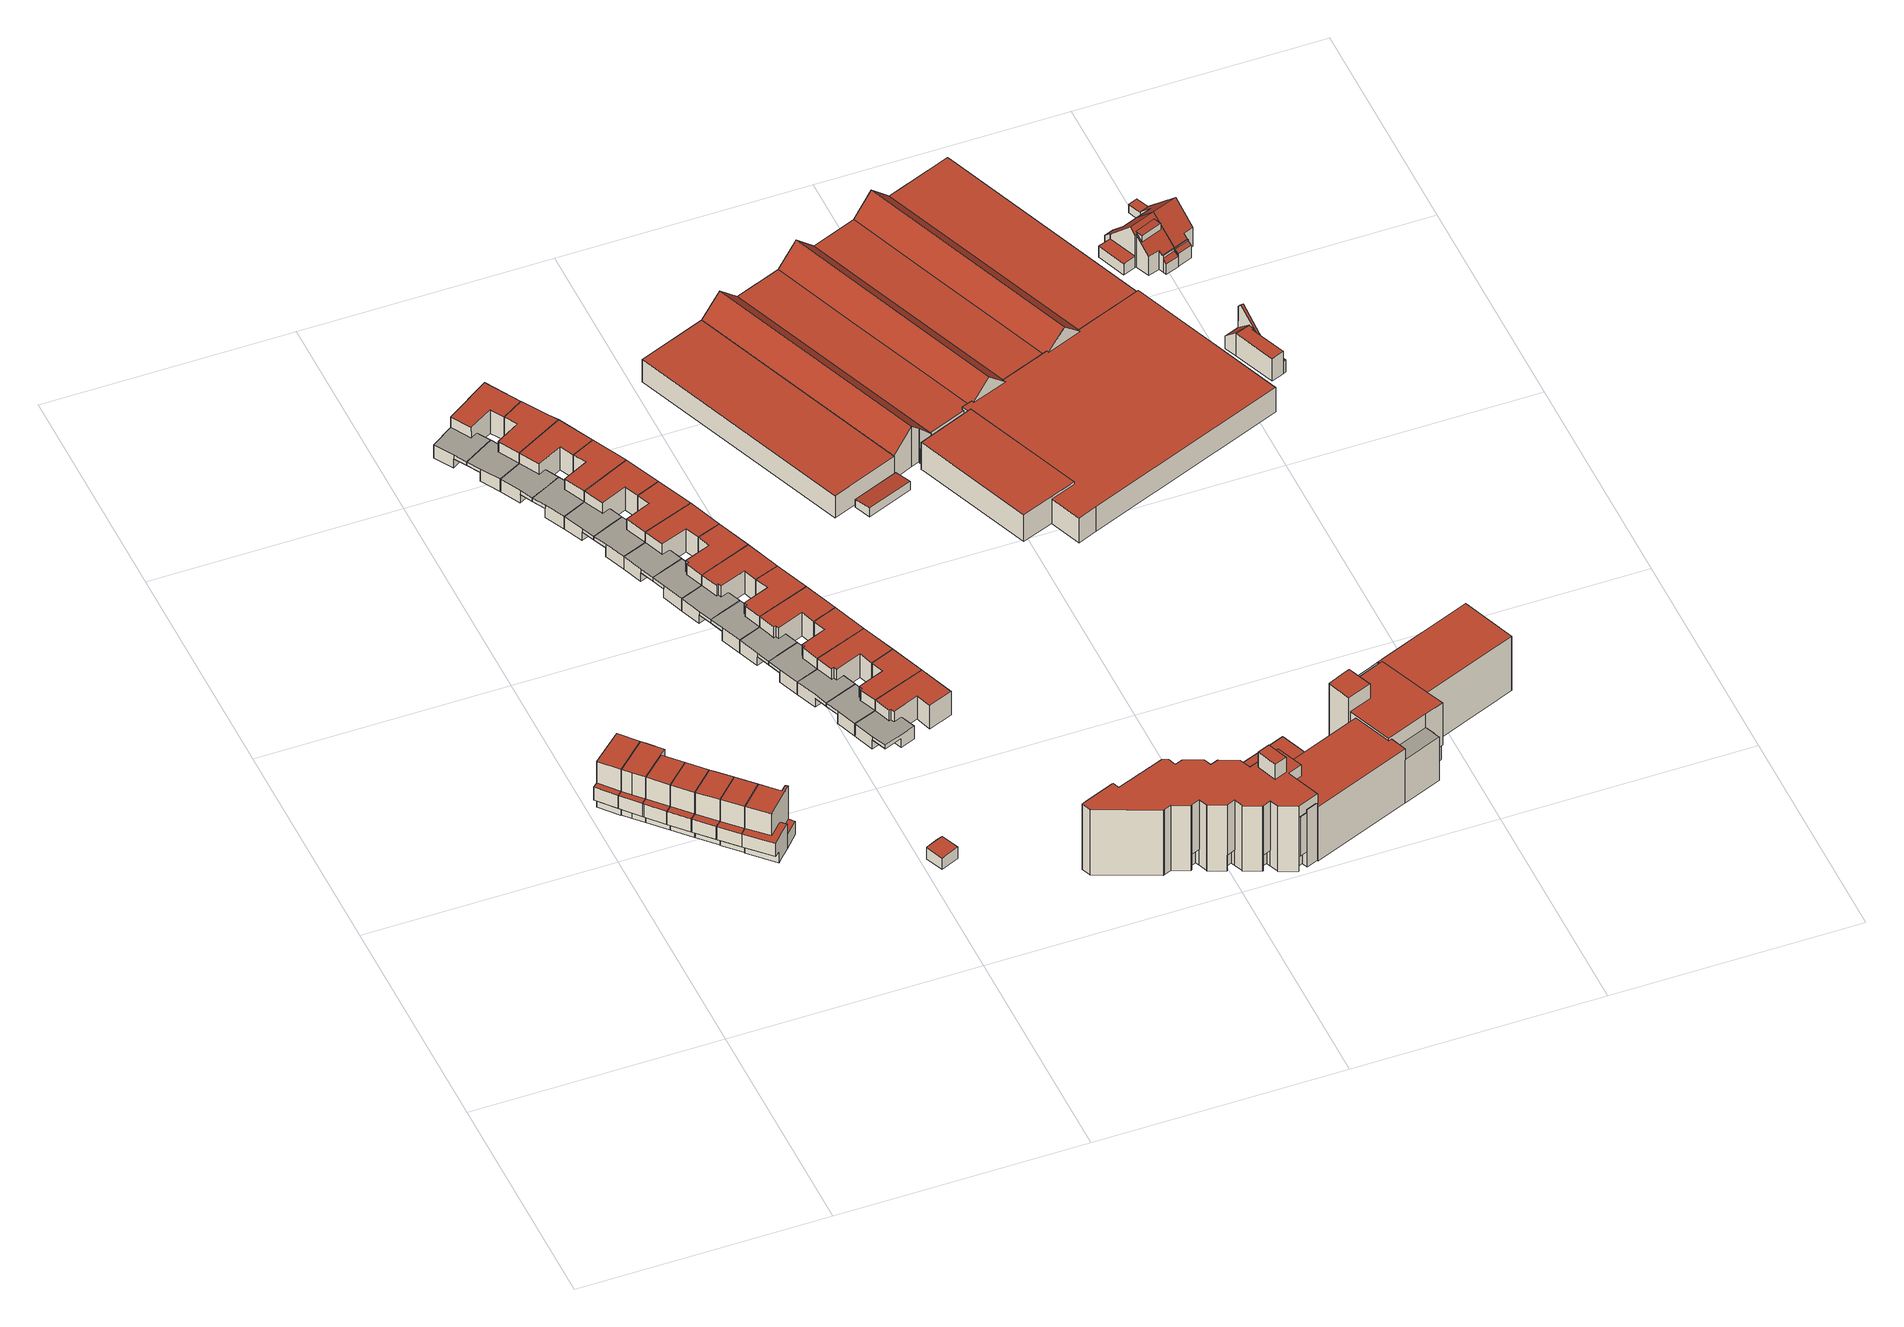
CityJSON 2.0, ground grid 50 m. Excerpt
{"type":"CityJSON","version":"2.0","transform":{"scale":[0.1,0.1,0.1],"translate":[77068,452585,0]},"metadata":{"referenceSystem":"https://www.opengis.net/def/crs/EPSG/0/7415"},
"CityObjects":{
"building1":{"type":"Building","attributes":{"Volume":454.56,"Dakoppervlakte":45.13,"Muuroppervlakte":296.43,"Vloeroppervlakte":38.94,"hoogte_Z_max_in_m_NAP":12.06,"GEB_DOEL":"woonfunctie","dateOfConstruction":"1994-01-01","measuredHeight":11.16},"geometry":[{"type":"Solid","lod":"2","boundaries":[[[[0,1,2,3]],[[4,5,6,7]],[[8,9,10,11]],[[12,13,14,15]],[[6,11,14,0,3,7]],[[3,2,4,7]],[[1,13,8,5,4,2]],[[8,13,12,9]],[[9,12,15,10]],[[11,10,15,14]],[[5,8,11,6]],[[14,13,1,0]]]],"semantics":{"surfaces":[{"type":"GroundSurface"},{"type":"RoofSurface"},{"type":"OuterCeilingSurface"},{"type":"WallSurface"}],"values":[[0,1,1,2,3,3,3,3,3,3,3,3]]}}]},
"building2":{"type":"Building","attributes":{"Volume":448.43,"Dakoppervlakte":44.96,"Muuroppervlakte":293.42,"Vloeroppervlakte":38.62,"hoogte_Z_max_in_m_NAP":12.06,"GEB_DOEL":"woonfunctie","dateOfConstruction":"1994-01-01","measuredHeight":11.08},"geometry":[{"type":"Solid","lod":"2","boundaries":[[[[16,17,18,19,20,21]],[[14,22,23,24,15]],[[25,7,6,26,27,28]],[[10,29,30,31,11]],[[28,16,21,25]],[[25,21,20,7]],[[14,11,6,7,20,19]],[[14,15,10,11]],[[10,15,24,29]],[[30,29,24,23]],[[26,31,30,27]],[[11,31,26,6]],[[23,22,18,17]],[[22,14,19,18]],[[28,27,30,23,17,16]]]],"semantics":{"surfaces":[{"type":"GroundSurface"},{"type":"OuterCeilingSurface"},{"type":"RoofSurface"},{"type":"WallSurface"}],"values":[[0,1,2,2,3,3,3,3,3,3,3,3,3,3,3]]}}]},
"building3":{"type":"Building","attributes":{"Volume":428.39,"Dakoppervlakte":45.26,"Muuroppervlakte":285.32,"Vloeroppervlakte":38.43,"hoogte_Z_max_in_m_NAP":12.06,"GEB_DOEL":"woonfunctie","dateOfConstruction":"1994-01-01","measuredHeight":11.1},"geometry":[{"type":"Solid","lod":"2","boundaries":[[[[32,16,33,34,35,17]],[[24,23,36,37,38]],[[39,40,41,27]],[[42,43,30,29,44]],[[45,46,47,48]],[[43,36,35,34,48,40,39]],[[30,23,24,29]],[[29,24,38,44]],[[44,38,37,42]],[[43,42,37,36]],[[27,30,43,39]],[[34,33,45,48]],[[33,16,46,45]],[[46,16,32,47]],[[40,48,47,41]],[[23,17,35,36]],[[47,32,17,23,30,27,41]]]],"semantics":{"surfaces":[{"type":"GroundSurface"},{"type":"OuterCeilingSurface"},{"type":"RoofSurface"},{"type":"WallSurface"}],"values":[[0,1,2,2,2,3,3,3,3,3,3,3,3,3,3,3,3]]}}]},
"building4":{"type":"Building","attributes":{"Volume":426.65,"Dakoppervlakte":45.25,"Muuroppervlakte":284.1,"Vloeroppervlakte":38.32,"hoogte_Z_max_in_m_NAP":12.06,"GEB_DOEL":"woonfunctie","dateOfConstruction":"1994-01-01","measuredHeight":11.07},"geometry":[{"type":"Solid","lod":"2","boundaries":[[[[33,49,50,51,52,35,34]],[[36,53,54,37]],[[40,39,55,56]],[[43,42,57,58]],[[59,60,45,48,61]],[[58,53,52,51,61,56,55]],[[43,36,37,42]],[[54,57,42,37]],[[58,57,54,53]],[[39,43,58,55]],[[59,61,51,50]],[[50,49,60,59]],[[60,49,33,45]],[[33,34,48,45]],[[56,61,48,40]],[[53,36,35,52]],[[48,34,35,36,43,39,40]]]],"semantics":{"surfaces":[{"type":"GroundSurface"},{"type":"OuterCeilingSurface"},{"type":"RoofSurface"},{"type":"WallSurface"}],"values":[[0,1,2,2,2,3,3,3,3,3,3,3,3,3,3,3,3]]}}]},
"building5":{"type":"Building","attributes":{"Volume":424.44,"Dakoppervlakte":45.14,"Muuroppervlakte":283.45,"Vloeroppervlakte":38,"hoogte_Z_max_in_m_NAP":12.06,"GEB_DOEL":"woonfunctie","dateOfConstruction":"1994-01-01","measuredHeight":11.08},"geometry":[{"type":"Solid","lod":"2","boundaries":[[[[50,62,63,64,52,51]],[[53,65,66,54]],[[55,67,68,69,56]],[[57,70,71,58]],[[72,59,61,73,74]],[[71,65,64,63,74,68,67]],[[53,54,57,58]],[[57,54,66,70]],[[66,65,71,70]],[[55,58,71,67]],[[63,62,72,74]],[[62,50,59,72]],[[61,59,50,51]],[[68,74,73,69]],[[69,73,61,56]],[[65,53,52,64]],[[56,61,51,52,53,58,55]]]],"semantics":{"surfaces":[{"type":"GroundSurface"},{"type":"OuterCeilingSurface"},{"type":"RoofSurface"},{"type":"WallSurface"}],"values":[[0,1,2,2,2,3,3,3,3,3,3,3,3,3,3,3,3]]}}]},
"building6":{"type":"Building","attributes":{"Volume":423.27,"Dakoppervlakte":44.97,"Muuroppervlakte":283.43,"Vloeroppervlakte":37.64,"hoogte_Z_max_in_m_NAP":12.06,"GEB_DOEL":"woonfunctie","dateOfConstruction":"1994-01-01","measuredHeight":11.13},"geometry":[{"type":"Solid","lod":"2","boundaries":[[[[75,76,77,78,79,80,81]],[[65,82,83,66]],[[84,85,68,67]],[[86,87,72,74,88]],[[70,89,90,71]],[[90,82,81,80,88,85,84]],[[86,88,80,79]],[[87,86,79,78]],[[78,77,72,87]],[[76,74,72,77]],[[85,88,74,68]],[[71,65,66,70]],[[70,66,83,89]],[[90,89,83,82]],[[67,71,90,84]],[[82,65,75,81]],[[71,67,68,74,76,75,65]]]],"semantics":{"surfaces":[{"type":"GroundSurface"},{"type":"OuterCeilingSurface"},{"type":"RoofSurface"},{"type":"WallSurface"}],"values":[[0,1,2,2,2,3,3,3,3,3,3,3,3,3,3,3,3]]}}]},
"building7":{"type":"Building","attributes":{"Volume":524.72,"Dakoppervlakte":61.94,"Muuroppervlakte":322.74,"Vloeroppervlakte":51.6,"hoogte_Z_max_in_m_NAP":12.06,"GEB_DOEL":"woonfunctie","dateOfConstruction":"1994-01-01","measuredHeight":11.36},"geometry":[{"type":"Solid","lod":"2","boundaries":[[[[91,92,93,94,95,96,97,98,99,100]],[[101,102,83,82]],[[103,104,105,106,107,85,84]],[[108,109,86,88]],[[89,110,111,112,113,114,115,116,90]],[[117,118,119,120]],[[97,96,82,90,84,85,88]],[[105,104,120,91,100]],[[106,105,100,99,109]],[[99,98,86,109]],[[106,109,108,107]],[[88,85,107,108]],[[90,82,83,89]],[[112,111,102,101,95,94,93,118,114,113]],[[119,118,93,92]],[[92,91,120,119]],[[117,115,114,118]],[[84,90,116,103]],[[116,115,117,120,104,103]],[[82,96,95,101]],[[86,98,97,88]],[[83,102,111,110,89]]]],"semantics":{"surfaces":[{"type":"GroundSurface"},{"type":"OuterCeilingSurface"},{"type":"RoofSurface"},{"type":"WallSurface"}],"values":[[0,1,2,2,2,2,3,3,3,3,3,3,3,3,3,3,3,3,3,3,3,3]]}}]},
"building8":{"type":"Building","attributes":{"Volume":44.26,"Dakoppervlakte":16,"Muuroppervlakte":44.22,"Vloeroppervlakte":16,"hoogte_Z_max_in_m_NAP":3.56,"GEB_DOEL":"overige gebruiksfunctie","dateOfConstruction":"1995-01-01","measuredHeight":2.77},"geometry":[{"type":"Solid","lod":"2","boundaries":[[[[121,122,123,124,125,126]],[[127,128,129,130,131,132]],[[121,130,129,122]],[[126,125,132,131]],[[124,127,132,125]],[[123,128,127,124]],[[121,126,131,130]],[[123,122,129,128]]]],"semantics":{"surfaces":[{"type":"GroundSurface"},{"type":"RoofSurface"},{"type":"WallSurface"}],"values":[[0,1,2,2,2,2,2,2]]}}]},
"building9":{"type":"Building","attributes":{"Volume":498.65,"Dakoppervlakte":67.24,"Muuroppervlakte":263.31,"Vloeroppervlakte":114.38,"hoogte_Z_max_in_m_NAP":6.44,"GEB_DOEL":"woonfunctie","dateOfConstruction":"1994-01-01","measuredHeight":5.7},"geometry":[{"type":"Solid","lod":"2","boundaries":[[[[133,134,135,136,137,138,139,140,141,142,143]],[[144,145,146,147]],[[148,149,150,151,152,153,154,155]],[[156,157,158,159,160,161]],[[161,134,133,156]],[[156,133,143,153,157]],[[136,135,160,159]],[[147,139,138,150,149,148,144]],[[137,151,150,138]],[[143,142,154,153]],[[142,141,145,155,154]],[[148,155,145,144]],[[157,153,152,158]],[[158,152,151,137,136,159]],[[147,146,140,139]],[[146,145,141,140]],[[135,134,161,160]]]],"semantics":{"surfaces":[{"type":"GroundSurface"},{"type":"OuterCeilingSurface"},{"type":"OuterFloorSurface"},{"type":"RoofSurface"},{"type":"WallSurface"}],"values":[[0,1,2,3,4,4,4,4,4,4,4,4,4,4,4,4,4]]}}]},
"building10":{"type":"Building","attributes":{"Volume":511.61,"Dakoppervlakte":70.58,"Muuroppervlakte":263.56,"Vloeroppervlakte":117.32,"hoogte_Z_max_in_m_NAP":6.44,"GEB_DOEL":"woonfunctie","dateOfConstruction":"1994-01-01","measuredHeight":5.65},"geometry":[{"type":"Solid","lod":"2","boundaries":[[[[162,163,164,165,166,167,168,169,170,171,172,173,174]],[[147,175,176,144]],[[177,150,149,148,178,179,180,181]],[[182,183,184,161,160,185,186,187]],[[169,168,182,187,180]],[[166,184,183,167]],[[164,160,161,184,166,165]],[[160,164,163,185]],[[149,150,174,173,147,144,148]],[[148,144,176,178]],[[179,178,176,171,170]],[[170,169,180,179]],[[177,162,174,150]],[[185,163,162,177,181,186]],[[181,180,187,186]],[[175,147,173,172]],[[172,171,176,175]],[[167,183,182,168]]]],"semantics":{"surfaces":[{"type":"GroundSurface"},{"type":"OuterCeilingSurface"},{"type":"OuterFloorSurface"},{"type":"RoofSurface"},{"type":"WallSurface"}],"values":[[0,1,2,3,4,4,4,4,4,4,4,4,4,4,4,4,4,4]]}}]},
"building11":{"type":"Building","attributes":{"Volume":495.45,"Dakoppervlakte":68.71,"Muuroppervlakte":260.19,"Vloeroppervlakte":115.5,"hoogte_Z_max_in_m_NAP":6.44,"GEB_DOEL":"woonfunctie","dateOfConstruction":"1994-01-01","measuredHeight":5.6},"geometry":[{"type":"Solid","lod":"2","boundaries":[[[[188,189,190,191,192,193,194,195,170,169,168]],[[196,197,198,199]],[[200,201,202,203,204,205,180,179]],[[182,187,206,207,208,209]],[[209,188,168,182]],[[182,168,169,180,187]],[[190,189,208,207]],[[192,203,202,201,198,197,193]],[[203,192,191,204]],[[179,180,169,170]],[[170,195,199,200,179]],[[200,199,198,201]],[[187,180,205,206]],[[206,205,204,191,190,207]],[[197,196,194,193]],[[195,194,196,199]],[[208,189,188,209]]]],"semantics":{"surfaces":[{"type":"GroundSurface"},{"type":"OuterCeilingSurface"},{"type":"OuterFloorSurface"},{"type":"RoofSurface"},{"type":"WallSurface"}],"values":[[0,1,2,3,4,4,4,4,4,4,4,4,4,4,4,4,4]]}}]},
"building12":{"type":"Building","attributes":{"Volume":501.86,"Dakoppervlakte":69.34,"Muuroppervlakte":261.47,"Vloeroppervlakte":115.15,"hoogte_Z_max_in_m_NAP":6.44,"GEB_DOEL":"woonfunctie","dateOfConstruction":"1994-01-01","measuredHeight":5.64},"geometry":[{"type":"Solid","lod":"2","boundaries":[[[[189,188,210,211,212,213,214,193,192,215,216]],[[217,218,198,197]],[[202,201,219,220,221,222,223,203]],[[208,224,225,226,227,209]],[[227,210,188,209]],[[209,188,189,208]],[[208,189,216,224]],[[201,198,218,219]],[[212,220,219,218,213]],[[220,212,211,221]],[[223,215,192,203]],[[202,203,192,193,197,198,201]],[[224,216,215,223,222,225]],[[222,221,226,225]],[[217,197,193,214]],[[214,213,218,217]],[[211,210,227,226,221]]]],"semantics":{"surfaces":[{"type":"GroundSurface"},{"type":"OuterCeilingSurface"},{"type":"OuterFloorSurface"},{"type":"RoofSurface"},{"type":"WallSurface"}],"values":[[0,1,2,3,4,4,4,4,4,4,4,4,4,4,4,4,4]]}}]},
"building13":{"type":"Building","attributes":{"Volume":493.26,"Dakoppervlakte":68.4,"Muuroppervlakte":260.83,"Vloeroppervlakte":114.58,"hoogte_Z_max_in_m_NAP":6.44,"GEB_DOEL":"woonfunctie","dateOfConstruction":"1994-01-01","measuredHeight":5.61},"geometry":[{"type":"Solid","lod":"2","boundaries":[[[[228,229,230,231,232,233,234,235,212,211,210]],[[236,237,238,239]],[[220,240,241,242,243,244,245,221]],[[227,226,246,247,248,249]],[[210,227,249,228]],[[227,210,211,221,226]],[[229,248,247,230]],[[239,233,232,243,242,241,236]],[[231,244,243,232]],[[220,221,211,212]],[[212,235,237,240,220]],[[240,237,236,241]],[[226,221,245,246]],[[246,245,244,231,230,247]],[[239,238,234,233]],[[235,234,238,237]],[[249,248,229,228]]]],"semantics":{"surfaces":[{"type":"GroundSurface"},{"type":"OuterCeilingSurface"},{"type":"OuterFloorSurface"},{"type":"RoofSurface"},{"type":"WallSurface"}],"values":[[0,1,2,3,4,4,4,4,4,4,4,4,4,4,4,4,4]]}}]},
"building14":{"type":"Building","attributes":{"Volume":503.55,"Dakoppervlakte":69.65,"Muuroppervlakte":261.36,"Vloeroppervlakte":115.36,"hoogte_Z_max_in_m_NAP":6.44,"GEB_DOEL":"woonfunctie","dateOfConstruction":"1994-01-01","measuredHeight":5.64},"geometry":[{"type":"Solid","lod":"2","boundaries":[[[[250,251,229,228,252,253,254,255,256,233,232]],[[239,257,258,236]],[[243,242,241,259,260,261,262,263]],[[249,248,264,265,266,267]],[[252,228,249,267]],[[229,248,249,228]],[[264,248,229,251]],[[241,236,258,259]],[[258,255,254,260,259]],[[254,253,261,260]],[[263,250,232,243]],[[242,243,232,233,239,236,241]],[[251,250,263,262,265,264]],[[266,265,262,261]],[[257,239,233,256]],[[258,257,256,255]],[[253,252,267,266,261]]]],"semantics":{"surfaces":[{"type":"GroundSurface"},{"type":"OuterCeilingSurface"},{"type":"OuterFloorSurface"},{"type":"RoofSurface"},{"type":"WallSurface"}],"values":[[0,1,2,3,4,4,4,4,4,4,4,4,4,4,4,4,4]]}}]},
"building15":{"type":"Building","attributes":{"Volume":474.21,"Dakoppervlakte":64.92,"Muuroppervlakte":258.09,"Vloeroppervlakte":110.89,"hoogte_Z_max_in_m_NAP":6.44,"GEB_DOEL":"woonfunctie","dateOfConstruction":"1994-01-01","measuredHeight":5.62},"geometry":[{"type":"Solid","lod":"2","boundaries":[[[[268,269,270,271,272,273,274,275,254,253,252]],[[276,277,278,279]],[[280,261,260,281,282,283,284,285]],[[267,266,286,287,288,289]],[[267,289,268,252]],[[288,287,270,269]],[[268,289,288,269]],[[271,285,284,272]],[[253,254,260,261]],[[254,275,279,281,260]],[[278,282,281,279]],[[283,282,278,277]],[[284,283,277,273,272]],[[266,261,280,286]],[[286,280,285,271,270,287]],[[277,276,274,273]],[[276,279,275,274]],[[252,253,261,266,267]]]],"semantics":{"surfaces":[{"type":"GroundSurface"},{"type":"OuterCeilingSurface"},{"type":"OuterFloorSurface"},{"type":"RoofSurface"},{"type":"WallSurface"}],"values":[[0,1,2,3,4,4,4,4,4,4,4,4,4,4,4,4,4,4]]}}]},
"building16":{"type":"Building","attributes":{"Volume":484.39,"Dakoppervlakte":67.6,"Muuroppervlakte":259.15,"Vloeroppervlakte":111.85,"hoogte_Z_max_in_m_NAP":6.44,"GEB_DOEL":"woonfunctie","dateOfConstruction":"1994-01-01","measuredHeight":5.61},"geometry":[{"type":"Solid","lod":"2","boundaries":[[[[269,268,290,291,292,293,294,273,272,295,296]],[[297,298,278,277]],[[299,300,284,283,282,301,302,303,304,305]],[[289,288,306,307,308,309,310,311]],[[291,290,311,310,303]],[[290,268,289,311]],[[288,269,296,306]],[[272,273,277,283,284]],[[277,278,282,283]],[[282,278,298,301]],[[298,293,292,302,301]],[[292,291,303,302]],[[300,295,272,284]],[[296,295,300,299,307,306]],[[307,299,305,308]],[[305,304,309,308]],[[310,309,304,303]],[[297,277,273,294]],[[298,297,294,293]],[[269,288,289,268]]]],"semantics":{"surfaces":[{"type":"GroundSurface"},{"type":"OuterCeilingSurface"},{"type":"OuterFloorSurface"},{"type":"RoofSurface"},{"type":"WallSurface"}],"values":[[0,1,2,3,4,4,4,4,4,4,4,4,4,4,4,4,4,4,4,4]]}}]},
"building17":{"type":"Building","attributes":{"Volume":491.69,"Dakoppervlakte":67.57,"Muuroppervlakte":263.73,"Vloeroppervlakte":112.17,"hoogte_Z_max_in_m_NAP":6.44,"GEB_DOEL":"woonfunctie","dateOfConstruction":"1994-01-01","measuredHeight":5.68},"geometry":[{"type":"Solid","lod":"2","boundaries":[[[[312,313,314,315,316,317,318,292,291,290,319]],[[320,321,322,323]],[[324,325,303,302,326,327,328,329,330,331]],[[332,333,334,335,336,337,311,310]],[[336,312,319,337]],[[311,290,291,303,310]],[[313,312,336,335]],[[292,318,323,326,302]],[[326,323,322,327]],[[328,327,322,321,316,315,329]],[[329,315,314,330]],[[292,302,303,291]],[[325,332,310,303]],[[325,324,333,332]],[[331,334,333,324]],[[334,331,330,314,313,335]],[[317,316,321,320]],[[318,317,320,323]],[[290,311,337,319]]]],"semantics":{"surfaces":[{"type":"GroundSurface"},{"type":"OuterCeilingSurface"},{"type":"OuterFloorSurface"},{"type":"RoofSurface"},{"type":"WallSurface"}],"values":[[0,1,2,3,4,4,4,4,4,4,4,4,4,4,4,4,4,4,4]]}}]},
"building18":{"type":"Building","attributes":{"Volume":488.36,"Dakoppervlakte":66.81,"Muuroppervlakte":263.1,"Vloeroppervlakte":110.75,"hoogte_Z_max_in_m_NAP":6.44,"GEB_DOEL":"woonfunctie","dateOfConstruction":"1994-01-01","measuredHeight":5.7},"geometry":[{"type":"Solid","lod":"2","boundaries":[[[[338,339,340,341,342,343,344,345,346,347,348]],[[322,321,349,350]],[[351,352,329,328,327,353,354,355,356,357]],[[337,336,358,359,360,361,362,363]],[[340,339,363,362,355]],[[348,336,337,338]],[[358,336,348,347]],[[354,341,340,355]],[[352,346,345,329]],[[328,329,345,344,321,322,327]],[[327,322,350,353]],[[350,342,341,354,353]],[[347,346,352,351,359,358]],[[359,351,357,360]],[[357,356,361,360]],[[362,361,356,355]],[[350,349,343,342]],[[349,321,344,343]],[[339,338,337,363]]]],"semantics":{"surfaces":[{"type":"GroundSurface"},{"type":"OuterCeilingSurface"},{"type":"OuterFloorSurface"},{"type":"RoofSurface"},{"type":"WallSurface"}],"values":[[0,1,2,3,4,4,4,4,4,4,4,4,4,4,4,4,4,4,4]]}}]},
"building19":{"type":"Building","attributes":{"Volume":491.23,"Dakoppervlakte":67.03,"Muuroppervlakte":265.09,"Vloeroppervlakte":111.39,"hoogte_Z_max_in_m_NAP":6.44,"GEB_DOEL":"woonfunctie","dateOfConstruction":"1994-01-01","measuredHeight":5.72},"geometry":[{"type":"Solid","lod":"2","boundaries":[[[[364,365,366,367,368,369,370,341,340,339,371]],[[372,373,374,375]],[[376,377,378,379,380,355,354,381,382,383]],[[384,385,386,387,388,389,363,362]],[[389,388,364,371]],[[363,339,340,355,362]],[[365,364,388,387]],[[367,376,383,382,372,375,368]],[[376,367,366,377]],[[341,354,355,340]],[[341,370,373,381,354]],[[381,373,372,382]],[[380,384,362,355]],[[380,379,385,384]],[[385,379,378,386]],[[386,378,377,366,365,387]],[[375,374,369,368]],[[374,373,370,369]],[[389,371,339,363]]]],"semantics":{"surfaces":[{"type":"GroundSurface"},{"type":"OuterCeilingSurface"},{"type":"OuterFloorSurface"},{"type":"RoofSurface"},{"type":"WallSurface"}],"values":[[0,1,2,3,4,4,4,4,4,4,4,4,4,4,4,4,4,4,4]]}}]},
"building20":{"type":"Building","attributes":{"Volume":489.03,"Dakoppervlakte":66.77,"Muuroppervlakte":264.18,"Vloeroppervlakte":110.58,"hoogte_Z_max_in_m_NAP":6.44,"GEB_DOEL":"woonfunctie","dateOfConstruction":"1994-01-01","measuredHeight":5.72},"geometry":[{"type":"Solid","lod":"2","boundaries":[[[[390,391,392,393,368,367,394,395,364,371,396]],[[372,375,397,398]],[[399,400,376,383,382,401,402,403,404,405]],[[389,388,406,407,408,409,410,411]],[[390,396,411,410,403]],[[364,388,389,371]],[[388,364,395,406]],[[402,391,390,403]],[[400,394,367,376]],[[383,376,367,368,375,372,382]],[[382,372,398,401]],[[402,401,398,392,391]],[[406,395,394,400,399,407]],[[405,408,407,399]],[[405,404,409,408]],[[410,409,404,403]],[[397,375,368,393]],[[398,397,393,392]],[[411,396,371,389]]]],"semantics":{"surfaces":[{"type":"GroundSurface"},{"type":"OuterCeilingSurface"},{"type":"OuterFloorSurface"},{"type":"RoofSurface"},{"type":"WallSurface"}],"values":[[0,1,2,3,4,4,4,4,4,4,4,4,4,4,4,4,4,4,4]]}}]},
"building21":{"type":"Building","attributes":{"Volume":489.07,"Dakoppervlakte":66.62,"Muuroppervlakte":264.83,"Vloeroppervlakte":111.05,"hoogte_Z_max_in_m_NAP":6.44,"GEB_DOEL":"woonfunctie","dateOfConstruction":"1994-01-01","measuredHeight":5.72},"geometry":[{"type":"Solid","lod":"2","boundaries":[[[[412,413,414,415,416,417,418,419,391,390,396]],[[420,421,422,423]],[[424,425,426,427,428,429,430,431,403,402]],[[432,433,411,410,434,435,436,437]],[[432,413,412,433]],[[411,396,390,403,410]],[[413,432,437,414]],[[421,417,416,427,426,425,422]],[[427,416,415,428]],[[391,402,403,390]],[[422,425,424,402,391,419,423]],[[410,403,431,434]],[[431,430,435,434]],[[435,430,429,436]],[[436,429,428,415,414,437]],[[421,420,418,417]],[[419,418,420,423]],[[433,412,396,411]]]],"semantics":{"surfaces":[{"type":"GroundSurface"},{"type":"OuterCeilingSurface"},{"type":"OuterFloorSurface"},{"type":"RoofSurface"},{"type":"WallSurface"}],"values":[[0,1,2,3,4,4,4,4,4,4,4,4,4,4,4,4,4,4]]}}]},
"building22":{"type":"Building","attributes":{"Volume":490.32,"Dakoppervlakte":66.85,"Muuroppervlakte":264.8,"Vloeroppervlakte":110.64,"hoogte_Z_max_in_m_NAP":6.44,"GEB_DOEL":"woonfunctie","dateOfConstruction":"1994-01-01","measuredHeight":5.73},"geometry":[{"type":"Solid","lod":"2","boundaries":[[[[412,438,439,440,441,442,417,416,443,444,413]],[[422,421,445,446]],[[447,448,427,426,425,449,450,451,452,453]],[[454,455,456,457,458,459,433,432]],[[439,438,459,458,451]],[[413,432,433,412]],[[454,432,413,444]],[[450,440,439,451]],[[448,443,416,427]],[[426,427,416,417,421,422,425]],[[425,422,446,449]],[[446,441,440,450,449]],[[454,444,443,448,447,455]],[[453,456,455,447]],[[453,452,457,456]],[[452,451,458,457]],[[446,445,442,441]],[[445,421,417,442]],[[438,412,433,459]]]],"semantics":{"surfaces":[{"type":"GroundSurface"},{"type":"OuterCeilingSurface"},{"type":"OuterFloorSurface"},{"type":"RoofSurface"},{"type":"WallSurface"}],"values":[[0,1,2,3,4,4,4,4,4,4,4,4,4,4,4,4,4,4,4]]}}]},
"building23":{"type":"Building","attributes":{"Volume":499.89,"Dakoppervlakte":68.1,"Muuroppervlakte":268.92,"Vloeroppervlakte":114.3,"hoogte_Z_max_in_m_NAP":6.44,"GEB_DOEL":"woonfunctie","dateOfConstruction":"1994-01-01","measuredHeight":5.7},"geometry":[{"type":"Solid","lod":"2","boundaries":[[[[460,461,462,463,464,465,466,440,439,438,467]],[[468,469,470,471]],[[472,473,474,475,476,477,478,479,451,450]],[[480,481,459,458,482,483,484,485]],[[481,480,460,467]],[[459,438,439,451,458]],[[485,461,460,480]],[[469,464,463,475,474,473,470]],[[475,463,462,476]],[[440,450,451,439]],[[440,466,471,472,450]],[[473,472,471,470]],[[458,451,479,482]],[[479,478,483,482]],[[477,484,483,478]],[[484,477,476,462,461,485]],[[469,468,465,464]],[[468,471,466,465]],[[467,438,459,481]]]],"semantics":{"surfaces":[{"type":"GroundSurface"},{"type":"OuterCeilingSurface"},{"type":"OuterFloorSurface"},{"type":"RoofSurface"},{"type":"WallSurface"}],"values":[[0,1,2,3,4,4,4,4,4,4,4,4,4,4,4,4,4,4,4]]}}]},
"building24":{"type":"Building","attributes":{"Volume":75.22,"Dakoppervlakte":37.72,"Muuroppervlakte":55.5,"Vloeroppervlakte":37.41,"hoogte_Z_max_in_m_NAP":2.84,"GEB_DOEL":"onbekend","dateOfConstruction":"1984-01-01","measuredHeight":2.25},"geometry":[{"type":"Solid","lod":"2","boundaries":[[[[486,487,488,489]],[[490,491,492,493]],[[488,487,491,490]],[[487,486,492,491]],[[493,492,486,489]],[[490,493,489,488]]]],"semantics":{"surfaces":[{"type":"GroundSurface"},{"type":"RoofSurface"},{"type":"WallSurface"}],"values":[[0,1,2,2,2,2]]}}]},
"building25":{"type":"Building","attributes":{"Volume":18067.32,"Dakoppervlakte":1254.99,"Muuroppervlakte":3678.84,"Vloeroppervlakte":1384.72,"hoogte_Z_max_in_m_NAP":20.24,"GEB_DOEL":"woonfunctie","dateOfConstruction":"1996-01-01","measuredHeight":19.66},"geometry":[{"type":"Solid","lod":"2","boundaries":[[[[494,495,496,497,498,499,500,501,502,503,504,505,506,507,508,509,510,511,512,513,514,515,516,517,518,519,520,521,522,523,524,525,526,527,528,529,530,531,532,533,534,535,536,537,538,539,540,541,542,543,544,545,546,547,548,549,550,551,552,553,554,555,556,557,558,559,560,561,562,563,564,565,566,567,568]],[[569,570,571,572]],[[573,574,575,576]],[[577,578,579,580]],[[581,582,583,584]],[[585,586,587,588,589]],[[590,591,592,593,594,595,596,597],[598,599,600,601,602,603]],[[604,605,606,607,608,609,610]],[[611,612,613,614,615,616,617,618,619,620]],[[621,622,623,624,625,626]],[[627,628,629,630,631,632,633]],[[634,635,636,637,638]],[[639,640,641,642,643,644,645,646,647]],[[648,649,650,651,652]],[[653,654,655,656,657,658,659,660]],[[661,662,663,664]],[[665,666,667,668]],[[669,670,671,672,673,674,675,676,677,678,679,680,681,682,683,684,685,686,687,688,689,690,691,692,693,694,695,696,697,698,699,700,701,702,703,704,705,706,707,708],[709,710,711,712]],[[713,714,715,716,717,718,719,720,721,722,723,724]],[[725,726,727,728]],[[729,730,731,732]],[[524,523,617,640,639]],[[525,524,639,647,646,645,644,595,528,527,526]],[[609,608,515,514,628,627]],[[609,627,633,610]],[[617,523,522,618]],[[519,611,620,619,521,520]],[[519,518,612,611]],[[521,619,520]],[[612,518,517,613]],[[517,516,648,652,613]],[[515,608,607,649,648,516]],[[656,626,590,597,657]],[[659,658,657,597,596,595,644,643]],[[664,712,711,661]],[[661,711,710,662]],[[662,710,709,663]],[[664,663,709,712]],[[513,512,666,665]],[[512,511,667,666]],[[511,510,668,667]],[[533,625,624,623,535,534]],[[533,532,590,626,625]],[[535,623,622,536]],[[514,513,665,629,628]],[[634,638,630,509,508]],[[553,552,676,675,573]],[[676,552,551,677]],[[677,551,550,678]],[[679,678,550,549,582]],[[679,582,581,680]],[[546,545,681,680,581]],[[681,545,544,682]],[[682,544,543,586,730,683]],[[690,507,506,691]],[[506,505,692,691]],[[692,505,504,693]],[[504,503,694,693]],[[503,502,695,694]],[[695,502,501,696]],[[696,501,500,697]],[[499,698,697,500]],[[498,699,698,499]],[[495,702,701,700,699,498,497,496]],[[702,495,494,703]],[[703,494,568,704]],[[706,566,565,707]],[[565,564,708,707]],[[708,564,563,669]],[[670,669,563,562,579]],[[579,578,671,670]],[[559,558,672,671,578]],[[672,558,557,673]],[[673,557,556,674]],[[674,556,574]],[[675,674,574,573]],[[622,716,715,714,538,537,536]],[[589,540,539,713,726,725,732]],[[730,586,585,731]],[[732,731,585,589]],[[729,732,725,728]],[[539,538,714,713]],[[724,727,726,713]],[[730,729,728,727,724,723,685,684,683]],[[685,723,722,686]],[[721,687,686,722]],[[635,634,508,507,690,689]],[[637,636,632,631]],[[630,638,637,631]],[[632,636,635,689,688,610,633]],[[621,717,716,622]],[[509,630,629,665,668,510]],[[655,718,717,621,626,656]],[[650,653,660,651]],[[613,652,651,660,614]],[[604,720,719,605]],[[688,687,721,720,604,610]],[[606,605,719,718,655,654]],[[653,650,649,607,606,654]],[[617,616,641,640]],[[641,616,615,642]],[[614,660,659,643,642,615]],[[618,522,521,520,619]],[[573,576,554,553]],[[554,576,575,555]],[[574,556,555,575]],[[578,577,560,559]],[[577,580,561,560]],[[579,562,561,580]],[[581,584,547,546]],[[547,584,583,548]],[[582,549,548,583]],[[540,589,588,541]],[[541,588,587,542]],[[586,543,542,587]],[[570,603,602,601,571]],[[571,601,600,572]],[[572,600,599,598,569]],[[570,569,598,603]],[[528,595,594,529]],[[529,594,593,530]],[[530,593,592,531]],[[591,590,532,531,592]],[[706,705,704,568,567,566]]]],"semantics":{"surfaces":[{"type":"GroundSurface"},{"type":"OuterCeilingSurface"},{"type":"OuterFloorSurface"},{"type":"RoofSurface"},{"type":"WallSurface"}],"values":[[0,0,1,1,1,1,1,2,2,2,2,2,3,3,3,3,3,3,3,3,3,4,4,4,4,4,4,4,4,4,4,4,4,4,4,4,4,4,4,4,4,4,4,4,4,4,4,4,4,4,4,4,4,4,4,4,4,4,4,4,4,4,4,4,4,4,4,4,4,4,4,4,4,4,4,4,4,4,4,4,4,4,4,4,4,4,4,4,4,4,4,4,4,4,4,4,4,4,4,4,4,4,4,4,4,4,4,4,4,4,4,4,4,4,4,4,4,4,4,4,4,4,4,4]]}}]},
"building26":{"type":"Building","attributes":{"Volume":34972,"Dakoppervlakte":6180.9,"Muuroppervlakte":2062.38,"Vloeroppervlakte":5656.89,"hoogte_Z_max_in_m_NAP":10.45,"GEB_DOEL":"overige gebruiksfunctie - winkelfunctie","dateOfConstruction":"1984-01-01","measuredHeight":9.87},"geometry":[{"type":"Solid","lod":"2","boundaries":[[[[733,734,735,736,737,738,739,740,741,742,743,744,745,746,747,748,749,750,751,752,753,754,755,756,757,758]],[[759,760,761,762,763,764,765,766,767,768,769,770,771,772,773,774,775]],[[776,777,778,779,780]],[[781,782,783,784]],[[785,782,781,786,787,788]],[[789,790,791,792,793,794]],[[795,796,797,798,799,800]],[[801,802,803,804,805]],[[806,807,808,809,783]],[[810,785,811,812,813,814,815]],[[805,816,817,769,768,802,801]],[[817,816,799,798,797,771,770]],[[818,819,810,815,814,775,774]],[[800,819,818,773,772,796,795]],[[804,803,758,757]],[[807,806,748,747,746,808]],[[736,735,764,763]],[[765,764,735,734]],[[766,765,734,733]],[[803,767,766,733,758]],[[820,799,816]],[[816,805,820]],[[817,770,769]],[[821,810,819]],[[819,800,821]],[[818,774,773]],[[776,737,736,763,762,777]],[[779,739,738,737,776,780]],[[742,822,823,786,781,824,743]],[[822,742,741,792,787,786,823]],[[788,787,792,791]],[[783,782,785]],[[792,741,740,793]],[[777,762,761,778]],[[779,778,761,760,794,793,740,739]],[[754,753,752,751,750,749,748,806,783,785,810,821,800,799,820,805,804,757,756,755]],[[790,789,812,811]],[[746,745,809,808]],[[796,772,771,797]],[[759,775,814,813]],[[768,767,803,802]],[[788,791,790,811,785]],[[783,809,784]],[[789,794,760,759,813,812]],[[784,809,745,744,743,824,781]]]],"semantics":{"surfaces":[{"type":"GroundSurface"},{"type":"RoofSurface"},{"type":"WallSurface"}],"values":[[0,1,1,1,1,1,1,1,1,1,1,1,1,1,2,2,2,2,2,2,2,2,2,2,2,2,2,2,2,2,2,2,2,2,2,2,2,2,2,2,2,2,2,2,2]]}}]},
"building27":{"type":"Building","attributes":{"Volume":218.93,"Dakoppervlakte":47.67,"Muuroppervlakte":191.71,"Vloeroppervlakte":43.24,"hoogte_Z_max_in_m_NAP":9.69,"GEB_DOEL":"industriefunctie","dateOfConstruction":"1988-01-01","measuredHeight":9.01},"geometry":[{"type":"Solid","lod":"2","boundaries":[[[[825,826,827,828,829,830,831,832,833,834]],[[835,836,837,838,839,840]],[[841,842,843,844]],[[845,846,847,848,849,850]],[[851,852,853,854,855]],[[855,856,857,851]],[[835,827,826,836]],[[826,825,849,837,836]],[[828,827,835,841,844]],[[844,843,829,828]],[[834,850,849,825]],[[830,856,855,831]],[[857,856,830,829,843]],[[853,845,833,832,854]],[[854,832,831,855]],[[853,852,846,845]],[[837,849,848,838]],[[839,838,848,847]],[[842,841,835,840]],[[846,852,851,857,843,842,840,839,847]],[[850,834,833,845]]]],"semantics":{"surfaces":[{"type":"GroundSurface"},{"type":"RoofSurface"},{"type":"WallSurface"}],"values":[[0,1,1,1,1,1,2,2,2,2,2,2,2,2,2,2,2,2,2,2,2]]}}]},
"building28":{"type":"Building","attributes":{"Volume":434.17,"Dakoppervlakte":92.07,"Muuroppervlakte":214.92,"Vloeroppervlakte":78.16,"hoogte_Z_max_in_m_NAP":9.78,"GEB_DOEL":"woonfunctie","dateOfConstruction":"1988-01-01","measuredHeight":9.13},"children":["building28-1"],"geometry":[{"type":"Solid","lod":"2","boundaries":[[[[858,859,860,861,862,863,864,865,866,867,868,869,870,871,872,873,874,875,876,877]],[[878,879,880,881]],[[882,883,884,885,886,887,881,880],[888,889,890,891]],[[892,883,882,893,894,895,896,897]],[[898,899,900,901]],[[902,903,904,905]],[[906,907,908,909]],[[864,894,893,865]],[[863,895,894,864]],[[862,896,895,863]],[[896,862,861,897]],[[892,897,861,860,909]],[[885,884,908,877,876]],[[876,875,886,885]],[[874,873,872,901,878,881,887]],[[880,879,904,910,868,867,866,882]],[[872,871,898,901]],[[902,899,911,903]],[[898,871,870,869,911,899]],[[902,905,900,899]],[[903,911,869,868,910,904]],[[900,905,904,879,878,901]],[[909,860,859,906]],[[906,859,858,907]],[[877,908,907,858]],[[883,892,909,908,884]],[[866,865,893,882]],[[886,875,874,887]],[[912,913,891,890]],[[889,888,913,912]],[[888,891,913]],[[912,890,889]]]],"semantics":{"surfaces":[{"type":"GroundSurface"},{"type":"RoofSurface"},{"type":"WallSurface"}],"values":[[0,1,1,1,1,1,1,2,2,2,2,2,2,2,2,2,2,2,2,2,2,2,2,2,2,2,2,2,1,2,2,2]]}}]},
"building28-1":{"type":"BuildingInstallation","attributes":{"relationToConstruction":"outside"},"parents":["building28"],"geometry":[{"type":"MultiSurface","lod":"2","boundaries":[[[912,913,891,890]],[[889,888,913,912]],[[888,891,913]],[[912,890,889]]],"semantics":{"surfaces":[{"type":"RoofSurface"},{"type":"WallSurface"}],"values":[0,1,1,1]}}]},
"building29":{"type":"Building","attributes":{"Volume":389.78,"Dakoppervlakte":90.29,"Muuroppervlakte":207.88,"Vloeroppervlakte":66.62,"hoogte_Z_max_in_m_NAP":9.78,"GEB_DOEL":"woonfunctie","dateOfConstruction":"1988-01-01","measuredHeight":9.05},"geometry":[{"type":"Solid","lod":"2","boundaries":[[[[914,915,916,869,868,867,866,865,917,918,919,920,921,922,923,924,925]],[[882,880,926,927,928,929]],[[926,880,879,930]],[[929,931,932,933,934,893,882]],[[935,904,903,936]],[[937,938,939,940]],[[904,879,880,882,866,867,868]],[[927,926,930,935,915,914,925]],[[925,924,928,927]],[[922,921,937,932,931,929,928,924,923]],[[865,893,934,917]],[[866,882,893,865]],[[868,869,903,904]],[[869,916,936,903]],[[935,936,916,915]],[[930,879,904,935]],[[919,918,940,939]],[[921,920,938,937]],[[919,939,938,920]],[[940,933,932,937]],[[934,933,940,918,917]]]],"semantics":{"surfaces":[{"type":"GroundSurface"},{"type":"RoofSurface"},{"type":"WallSurface"}],"values":[[0,1,1,1,1,1,2,2,2,2,2,2,2,2,2,2,2,2,2,2,2]]}}]}
},
"vertices":[
[51,608,9],[19,645,9],[80,699,9],[111,663,9],[80,699,121],[19,645,121],[51,608,121],[111,663,121],[19,645,68],[10,637,68],[42,600,68],[51,608,68],[10,637,36],[19,645,36],[51,608,36],[42,600,36],
[143,627,10],[84,573,10],[66,592,10],[51,608,10],[111,663,10],[118,655,10],[66,592,36],[84,573,36],[73,564,36],[118,655,121],[66,592,121],[84,573,121],[143,627,121],[73,564,68],[84,573,68],[66,592,68],
[131,617,10],[175,592,10],[164,582,10],[117,538,10],[117,538,36],[106,528,36],[75,562,36],[117,538,121],[164,582,121],[131,617,121],[106,528,68],[117,538,68],[75,562,68],[175,592,94],[143,627,94],[131,617,94],[164,582,94],
[205,560,10],[208,557,10],[196,547,10],[150,503,10],[150,503,36],[139,493,36],[150,503,121],[196,547,121],[139,493,68],[150,503,68],[208,557,94],[205,560,94],[196,547,94],
[241,523,10],[230,513,10],[184,468,10],[184,468,36],[173,458,36],[184,468,121],[230,513,121],[204,539,121],[173,458,68],[184,468,68],[241,523,94],[204,539,94],[230,513,94],
[184,468,9],[230,513,9],[241,523,9],[272,491,9],[274,489,9],[263,479,9],[218,434,9],[218,434,36],[207,423,36],[218,434,121],[263,479,121],[274,489,94],[272,491,94],[263,479,94],[207,423,68],[218,434,68],
[310,454,7],[320,444,7],[292,415,7],[269,392,7],[265,387,7],[218,434,7],[263,479,7],[274,489,7],[306,458,7],[308,456,7],[265,387,36],[254,376,36],[255,398,121],[310,454,121],[308,456,121],[306,458,121],[295,447,121],[295,447,94],[306,458,94],[239,391,68],[254,376,68],[265,387,68],[269,392,68],[292,415,68],[282,425,68],[255,398,68],[282,425,40],[292,415,40],[320,444,40],[310,454,40],
[520,299,8],[539,307,8],[549,311,8],[564,274,8],[527,258,8],[512,295,8],[564,274,36],[549,311,36],[539,307,36],[520,299,36],[512,295,36],[527,258,36],
[236,1691,7],[277,1621,7],[234,1595,7],[218,1621,7],[183,1601,7],[199,1574,7],[172,1558,7],[157,1583,7],[123,1563,7],[100,1601,7],[146,1632,7],[138,1538,29],[123,1563,29],[157,1583,29],[172,1558,29],[138,1538,38],[172,1558,38],[199,1574,38],[183,1601,38],[169,1592,38],[146,1632,38],[100,1601,38],[123,1563,38],[236,1691,64],[146,1632,64],[169,1592,64],[218,1621,64],[234,1595,64],[277,1621,64],
[214,1548,8],[249,1569,8],[234,1595,8],[277,1621,8],[278,1621,8],[309,1570,8],[321,1551,8],[223,1498,8],[176,1473,8],[153,1512,8],[187,1533,8],[172,1558,8],[199,1574,8],[187,1533,29],[153,1512,29],[214,1548,38],[153,1512,38],[176,1473,38],[223,1498,38],[200,1540,38],[321,1551,64],[309,1570,64],[278,1621,64],[249,1569,64],[200,1540,64],[223,1498,64],
[357,1479,8],[310,1456,8],[296,1484,8],[260,1465,8],[274,1438,8],[246,1424,8],[233,1450,8],[197,1432,8],[233,1450,29],[246,1424,29],[210,1406,29],[197,1432,29],[197,1432,38],[210,1406,38],[246,1424,38],[274,1438,38],[260,1465,38],[245,1458,38],[245,1458,64],[296,1484,64],[310,1456,64],[357,1479,64],
[393,1408,8],[292,1361,8],[244,1339,8],[224,1380,8],[260,1398,8],[288,1412,8],[324,1430,8],[260,1398,29],[224,1380,29],[224,1380,38],[244,1339,38],[292,1361,38],[272,1404,38],[288,1412,38],[324,1430,64],[272,1404,64],[292,1361,64],[393,1408,64],
[424,1334,8],[376,1314,8],[364,1343,8],[327,1327,8],[339,1299,8],[310,1287,8],[299,1314,8],[262,1298,8],[273,1271,29],[262,1298,29],[299,1314,29],[310,1287,29],[262,1298,38],[273,1271,38],[310,1287,38],[339,1299,38],[327,1327,38],[311,1320,38],[311,1320,64],[364,1343,64],[376,1314,64],[424,1334,64],
[351,1271,8],[387,1287,8],[456,1260,8],[352,1221,8],[302,1202,8],[285,1244,8],[321,1259,8],[321,1259,29],[285,1244,29],[285,1244,38],[302,1202,38],[352,1221,38],[334,1265,38],[351,1271,38],[387,1287,64],[334,1265,64],[352,1221,64],[456,1260,64],
[482,1190,8],[434,1172,8],[422,1200,8],[385,1186,8],[396,1157,8],[366,1146,8],[356,1174,8],[318,1160,8],[356,1174,29],[366,1146,29],[329,1132,29],[318,1160,29],[368,1180,38],[318,1160,38],[329,1132,38],[366,1146,38],[396,1157,38],[385,1186,38],[368,1180,64],[422,1200,64],[434,1172,64],[482,1190,64],
[509,1120,8],[402,1079,8],[356,1061,8],[339,1105,8],[377,1119,8],[406,1130,8],[444,1145,8],[377,1119,29],[339,1105,29],[390,1124,38],[406,1130,38],[339,1105,38],[356,1061,38],[402,1079,38],[388,1115,38],[393,1117,38],[444,1145,64],[390,1124,64],[393,1117,64],[388,1115,64],[402,1079,64],[509,1120,64],
[487,1031,8],[477,1059,8],[439,1044,8],[450,1016,8],[420,1005,8],[410,1033,8],[372,1018,8],[536,1049,8],[410,1033,29],[420,1005,29],[383,991,29],[372,1018,29],[420,1045,38],[416,1043,38],[372,1018,38],[383,991,38],[420,1005,38],[450,1016,38],[439,1044,38],[423,1038,38],[416,1043,64],[420,1045,64],[423,1038,64],[477,1059,64],[487,1031,64],[536,1049,64],
[536,1049,7],[563,979,7],[456,939,7],[410,921,7],[394,963,7],[431,977,7],[420,1005,7],[450,1016,7],[461,989,7],[498,1003,7],[487,1031,7],[431,977,29],[394,963,29],[444,982,38],[461,989,38],[394,963,38],[410,921,38],[456,939,38],[443,974,38],[447,975,38],[498,1003,64],[444,982,64],[447,975,64],[443,974,64],[456,939,64],[563,979,64],
[541,890,7],[530,919,7],[492,904,7],[503,876,7],[474,865,7],[463,893,7],[426,878,7],[590,909,7],[437,850,29],[426,878,29],[463,893,29],[474,865,29],[503,876,38],[492,904,38],[476,898,38],[473,905,38],[469,903,38],[426,878,38],[437,850,38],[474,865,38],[469,903,64],[473,905,64],[476,898,64],[530,919,64],[541,890,64],[590,909,64],
[509,798,7],[463,781,7],[447,823,7],[485,837,7],[514,848,7],[551,863,7],[616,839,7],[485,837,29],[447,823,29],[498,842,38],[514,848,38],[447,823,38],[463,781,38],[509,798,38],[496,834,38],[500,835,38],[551,863,64],[498,842,64],[500,835,64],[496,834,64],[509,798,64],[616,839,64],
[643,769,7],[595,750,7],[584,779,7],[546,764,7],[557,736,7],[528,725,7],[517,752,7],[480,738,7],[517,752,29],[528,725,29],[490,710,29],[480,738,29],[480,738,38],[490,710,38],[528,725,38],[557,736,38],[546,764,38],[530,758,38],[527,765,38],[523,763,38],[595,750,64],[643,769,64],[523,763,64],[527,765,64],[530,758,64],[584,779,64],
[670,699,7],[563,658,7],[517,641,7],[501,683,7],[538,697,7],[567,708,7],[605,723,7],[538,697,29],[501,683,29],[551,702,38],[567,708,38],[501,683,38],[517,641,38],[563,658,38],[549,693,38],[554,695,38],[605,723,64],[551,702,64],[554,695,64],[549,693,64],[563,658,64],[670,699,64],
[648,607,7],[637,639,7],[600,625,7],[612,594,7],[582,582,7],[570,612,7],[533,598,7],[697,626,7],[570,612,29],[582,582,29],[545,568,29],[533,598,29],[533,598,38],[545,568,38],[582,582,38],[612,594,38],[600,625,38],[583,618,38],[580,625,38],[576,623,38],[648,607,64],[697,626,64],[576,623,64],[580,625,64],[583,618,64],[637,639,64],
[841,1232,6],[855,1197,6],[761,1160,6],[747,1195,6],[761,1160,28],[855,1197,28],[841,1232,24],[747,1195,24],
[759,165,6],[763,167,6],[768,169,6],[828,193,6],[831,194,6],[836,180,6],[935,218,6],[947,213,6],[953,197,6],[969,203,6],[1005,188,6],[1011,172,6],[1027,178,6],[1064,162,6],[1069,151,6],[1098,162,6],[1100,163,6],[1064,255,6],[1208,311,6],[1244,220,6],[1248,209,6],[1298,229,6],[1282,273,6],[1320,290,6],[1310,317,6],[1320,321,6],[1397,352,6],[1432,366,6],[1596,431,6],[1604,413,6],[1647,302,6],[1644,300,6],[1616,289,6],[1450,223,6],[1448,222,6],[1441,219,6],[1440,222,6],[1408,210,6],[1425,167,6],[1432,150,6],[1434,143,6],[1438,135,6],[1359,103,6],[1328,91,6],[1157,23,6],[1156,25,6],[1133,16,6],[1128,28,6],[1119,24,6],[1114,11,6],[1080,26,6],[1080,27,6],[1073,44,6],[1070,53,6],[1060,49,6],[1056,37,6],[1055,37,6],[1022,51,6],[1022,52,6],[1015,70,6],[1012,78,6],[1002,74,6],[997,62,6],[963,76,6],[964,77,6],[957,95,6],[953,103,6],[943,99,6],[939,88,6],[938,87,6],[904,101,6],[889,95,6],[888,94,6],[767,146,6],[766,147,6],[1462,184,6],[1458,181,6],[1455,185,6],[1459,188,6],[1015,70,44],[997,62,44],[1002,74,44],[1012,78,44],[953,103,44],[957,95,44],[939,88,44],[943,99,44],[1073,44,44],[1056,37,44],[1060,49,44],[1070,53,44],[1118,10,44],[1114,11,44],[1119,24,44],[1128,28,44],[1133,16,44],[1425,167,41],[1424,170,41],[1408,210,41],[1440,222,41],[1441,219,41],[1448,222,41],[1462,188,41],[1464,183,41],[1462,184,41],[1460,186,41],[1459,188,41],[1455,185,41],[1457,183,41],[1458,181,41],[1145,147,112],[1308,212,112],[1303,225,112],[1300,224,112],[1298,229,112],[1138,165,112],[1138,164,112],[1320,321,112],[1310,317,112],[1320,290,112],[1329,293,112],[1404,324,112],[1401,332,112],[1604,413,112],[1596,431,112],[1432,366,112],[1397,352,112],[1346,136,112],[1359,103,112],[1438,135,112],[1434,143,112],[1432,150,112],[1425,167,112],[1138,165,77],[1248,209,77],[1244,220,77],[1098,162,77],[1103,160,77],[1107,152,77],[1138,164,77],[1069,151,137],[1073,139,137],[1107,152,137],[1103,160,137],[1098,162,137],[1647,302,139],[1604,413,139],[1401,332,139],[1404,324,139],[1406,324,139],[1448,222,139],[1450,223,139],[1616,289,139],[1644,300,139],[1282,273,180],[1300,224,180],[1349,243,180],[1329,293,180],[1320,290,180],[1349,243,145],[1303,225,145],[1340,134,145],[1425,167,145],[1464,183,145],[1448,222,145],[1406,324,145],[1329,293,145],[1112,144,202],[1087,134,202],[1103,92,202],[1128,102,202],[1244,220,43],[1208,311,43],[1064,255,43],[1100,163,43],[938,87,166],[939,88,166],[957,95,166],[964,77,166],[963,76,166],[997,62,166],[1015,70,166],[1022,52,166],[1022,51,166],[1055,37,166],[1056,37,166],[1073,44,166],[1080,27,166],[1080,26,166],[1114,11,166],[1132,18,166],[1158,28,166],[1131,97,166],[1160,109,166],[1138,164,166],[1073,139,166],[1064,162,166],[1027,178,166],[1011,172,166],[1005,188,166],[969,203,166],[953,197,166],[947,213,166],[935,218,166],[836,180,166],[831,194,166],[828,193,166],[768,169,166],[763,167,166],[759,165,166],[766,147,166],[767,146,166],[888,94,166],[889,95,166],[904,101,166],[1103,92,166],[1087,134,166],[1112,144,166],[1128,102,166],[1156,25,139],[1157,23,139],[1328,91,139],[1359,103,139],[1346,136,139],[1340,134,139],[1308,212,139],[1145,147,139],[1160,109,139],[1131,97,139],[1158,28,139],[1155,27,139],[1133,16,146],[1156,25,146],[1155,27,146],[1132,18,146],[1132,18,139],[1114,11,139],[1118,10,139],[1133,16,139],
[1536,1135,6],[1120,970,6],[1081,954,6],[1055,1020,6],[991,995,6],[896,1236,6],[894,1240,6],[902,1244,6],[898,1256,6],[897,1259,6],[881,1253,6],[858,1243,6],[840,1236,6],[703,1182,6],[522,1640,6],[521,1642,6],[658,1696,6],[741,1729,6],[835,1766,6],[877,1782,6],[918,1798,6],[1009,1835,6],[1051,1851,6],[1092,1867,6],[1227,1920,6],[1407,1464,6],[999,1303,66],[1007,1285,66],[1009,1286,66],[1107,1040,66],[1055,1020,66],[1081,954,66],[1120,970,66],[1536,1135,66],[1407,1464,66],[1268,1409,66],[1270,1404,66],[1197,1375,66],[1195,1380,66],[1093,1340,66],[1096,1334,66],[1023,1306,66],[1021,1311,66],[991,995,72],[1107,1040,72],[1009,1286,72],[894,1240,72],[896,1236,72],[881,1253,104],[700,1712,104],[658,1696,61],[840,1236,61],[741,1729,61],[897,1259,89],[898,1256,89],[924,1266,61],[1001,1300,40],[923,1269,40],[924,1266,40],[898,1256,40],[902,1244,40],[1007,1285,40],[987,1623,60],[1098,1342,60],[1190,1378,60],[1079,1659,60],[1010,1835,61],[918,1798,61],[1162,1692,60],[1273,1411,60],[1407,1464,60],[1227,1920,61],[1092,1867,61],[521,1642,61],[522,1640,61],[703,1182,60],[840,1236,60],[835,1766,61],[923,1269,60],[1001,1300,60],[999,1303,60],[1016,1309,60],[905,1590,60],[1051,1851,104],[1233,1389,104],[1059,1320,104],[877,1782,104],[1051,1851,61],[877,1782,61],[897,1259,40],[897,1259,60],[881,1253,60],
[1587,1221,7],[1561,1211,7],[1527,1296,7],[1516,1322,7],[1546,1334,7],[1551,1336,7],[1554,1328,7],[1568,1288,7],[1572,1278,7],[1593,1224,7],[1527,1296,62],[1561,1211,62],[1587,1221,62],[1557,1296,62],[1560,1297,62],[1556,1307,62],[1527,1296,64],[1556,1307,64],[1546,1334,38],[1516,1322,38],[1572,1278,36],[1569,1276,36],[1560,1297,36],[1557,1296,36],[1587,1221,36],[1593,1224,36],[1549,1326,97],[1569,1276,43],[1572,1278,43],[1568,1288,55],[1554,1328,97],[1551,1336,89],[1546,1334,89],
[1422,1569,7],[1399,1629,7],[1425,1639,7],[1426,1640,7],[1421,1654,7],[1440,1662,7],[1450,1638,7],[1481,1650,7],[1497,1611,7],[1517,1562,7],[1517,1560,7],[1521,1552,7],[1520,1551,7],[1493,1541,7],[1490,1549,7],[1489,1551,7],[1486,1558,7],[1463,1550,7],[1451,1580,7],[1449,1579,7],[1490,1549,46],[1517,1560,46],[1517,1562,46],[1489,1551,46],[1497,1611,98],[1445,1590,98],[1449,1579,86],[1451,1580,86],[1463,1550,54],[1486,1558,54],[1501,1587,74],[1459,1570,74],[1453,1584,90],[1495,1601,90],[1425,1639,45],[1481,1650,56],[1450,1638,56],[1440,1662,30],[1421,1654,30],[1426,1640,45],[1493,1541,33],[1520,1551,33],[1516,1560,40],[1490,1549,40],[1520,1551,37],[1521,1552,37],[1517,1560,43],[1516,1560,43],[1399,1629,34],[1422,1569,34],[1449,1579,34],[1425,1639,34],[1517,1560,40],[1521,1552,33],[1459,1570,89],[1501,1587,89],
[1547,1574,7],[1548,1572,7],[1551,1564,7],[1514,1663,7],[1504,1688,7],[1493,1716,7],[1512,1724,7],[1523,1696,7],[1524,1695,7],[1549,1631,7],[1565,1590,7],[1544,1582,7],[1547,1574,46],[1544,1582,54],[1565,1590,54],[1549,1631,98],[1548,1572,46],[1524,1695,30],[1523,1696,29],[1504,1688,29],[1514,1663,56],[1548,1572,43],[1551,1564,37],[1523,1696,27],[1512,1724,27],[1493,1716,27],[1504,1688,27]
]}
